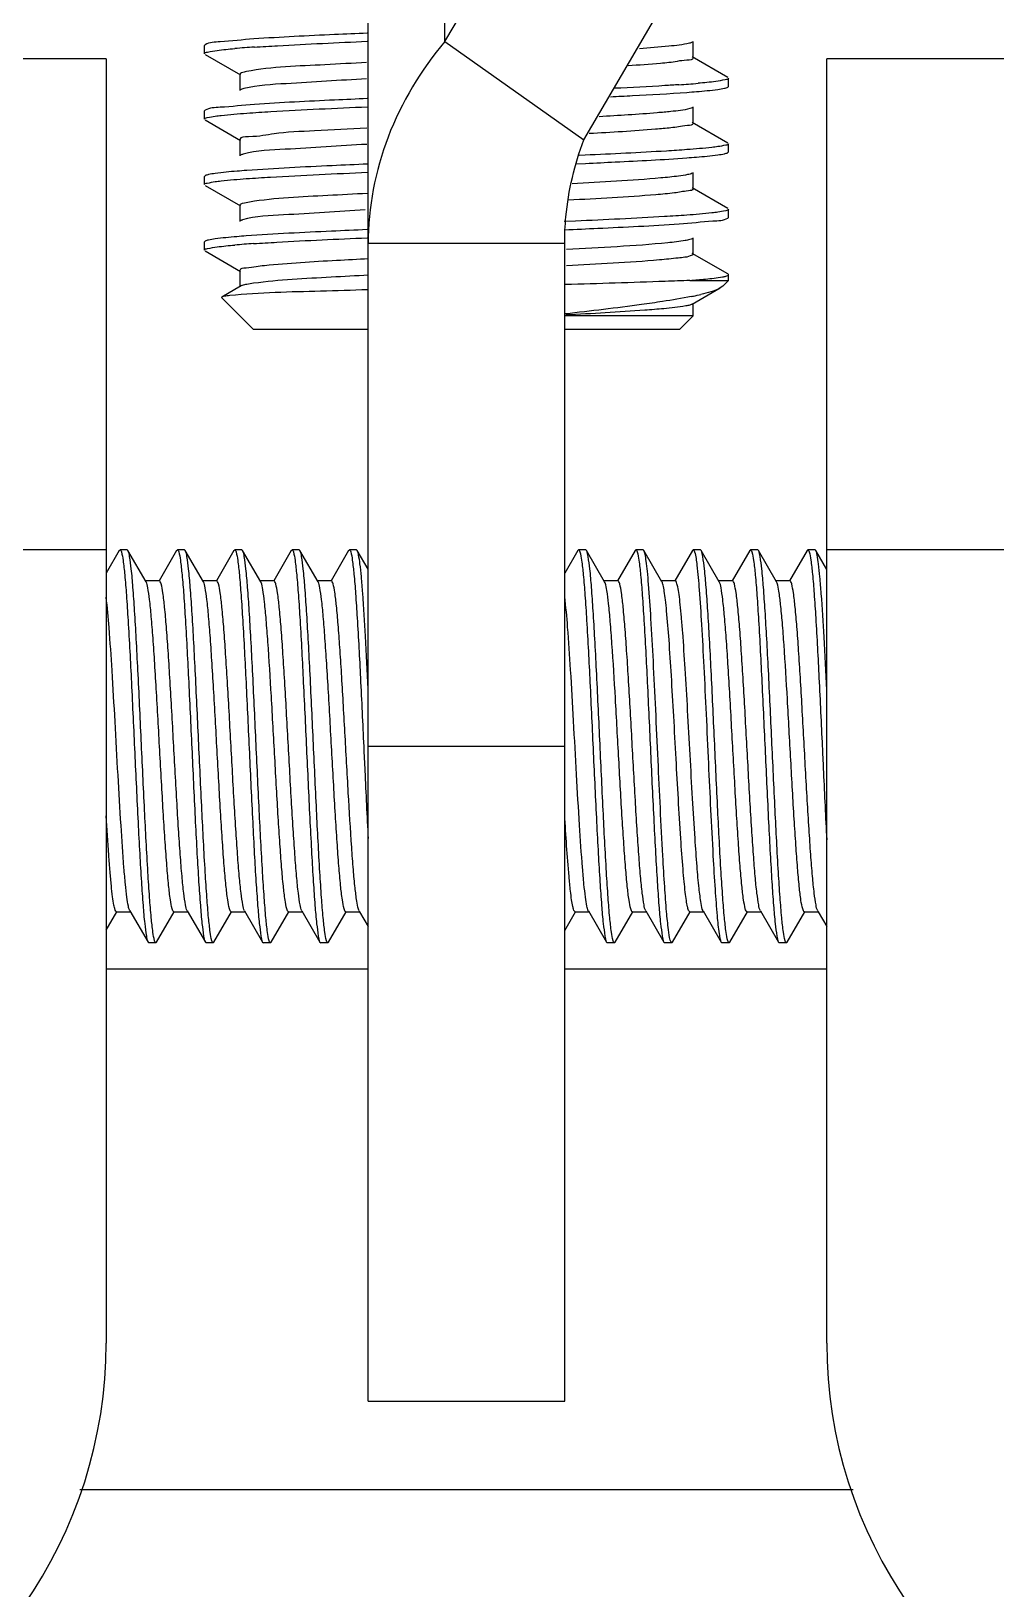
# Model space of a CAD drawing. Extents: x 27938 to 1507990, y 110129 to 923079.
# Drawn here: x 661782 to 662124, y 378758 to 379311 of the extents above; entities that cross this region are included whole.
import ezdxf

# ---------------------------------------------------------------- set-up
doc = ezdxf.new("R2010")
doc.units = 0
doc.header["$LTSCALE"] = 1000
doc.header["$MEASUREMENT"] = 0

msp = doc.modelspace()

# ---------------------------------------------------------------- linework, layer by layer
at = {"linetype": 'Continuous'}
for p, q in [((661928.57, 379306.85), (662099.67, 379598.94)), ((661977.85, 379272), (662148.95, 379564.09)), ((661928.57, 379306.85), (661928.57, 379477.95)), ((661901.35, 378824.47), (661901.35, 379431.49)), ((661843.51, 379305.68), (661843.29, 379305.43)), ((661843.29, 379302.52), (661843.29, 379305.43)), ((661843.29, 379302.52), (661843.29, 379305.43)), ((661928.57, 379306.85), (661977.85, 379272)), ((662016.57, 379301.07), (662016.57, 379306.88)), ((661808.44, 379300.73), (661738.75, 379300.73)), ((661808.44, 379300.73), (661808.44, 378845.04)), ((661843.51, 379302.27), (661856.12, 379294.97)), ((662028.93, 379294.07), (662016.32, 379301.37)), ((662063.99, 378845.04), (662063.99, 379300.73)), ((662133.69, 379300.73), (662063.99, 379300.73)), ((661855.87, 379295.26), (661855.87, 379289.46)), ((662029.15, 379290.91), (662029.15, 379293.81)), ((662029.15, 379290.91), (662029.15, 379293.81)), ((662028.93, 379290.65), (662029.15, 379290.91)), ((661843.51, 379282.45), (661843.29, 379282.2)), ((661843.29, 379279.29), (661843.29, 379282.2)), ((661843.29, 379279.29), (661843.29, 379282.2)), ((662016.57, 379277.84), (662016.57, 379283.65)), ((661843.51, 379279.04), (661856.12, 379271.74)), ((662028.93, 379270.83), (662016.32, 379278.13)), ((661855.87, 379272.03), (661855.87, 379266.22)), ((662029.15, 379267.68), (662029.15, 379270.58)), ((662029.15, 379267.68), (662029.15, 379270.58)), ((661978.32, 379266.51), (661976.19, 379266.42)), ((662028.93, 379267.42), (662029.15, 379267.68)), ((661843.51, 379259.22), (661843.29, 379258.96)), ((661843.29, 379256.06), (661843.29, 379258.96)), ((661843.29, 379256.06), (661843.29, 379258.96)), ((661974.87, 379263.45), (661978.47, 379263.61)), ((662016.57, 379254.61), (662016.57, 379260.42)), ((661843.51, 379255.81), (661856.12, 379248.51)), ((662028.93, 379247.6), (662016.32, 379254.9)), ((661855.87, 379248.8), (661855.87, 379242.99)), ((662029.15, 379244.44), (662029.15, 379247.35)), ((662029.15, 379244.44), (662029.15, 379247.35)), ((661974.87, 379243.13), (661970.91, 379242.96)), ((662028.93, 379244.19), (662029.15, 379244.44)), ((662016.57, 379231.38), (662016.57, 379237.18)), ((661843.51, 379235.99), (661843.29, 379235.73)), ((661843.29, 379232.83), (661843.29, 379235.73)), ((661843.29, 379232.83), (661843.29, 379235.73)), ((661843.51, 379232.57), (661856.12, 379225.27)), ((661971.05, 379235.16), (661901.35, 379235.16)), ((661971.05, 378824.47), (661971.05, 379235.16)), ((662028.93, 379224.37), (662016.32, 379231.67)), ((661855.87, 379225.57), (661855.87, 379219.76)), ((661856.12, 379220.05), (661849.43, 379216.18)), ((662015.49, 379222.09), (662029.15, 379222.09)), ((662027.08, 379220.02), (662026.23, 379219.4)), ((662027.08, 379220.02), (662029.15, 379222.09)), ((662029.15, 379224.12), (662028.93, 379224.37)), ((662029.15, 379222.09), (662029.15, 379224.12)), ((661849.43, 379216.18), (661849.37, 379216.01)), ((661860.71, 379204.66), (661849.37, 379216.01)), ((662016.32, 379213.66), (662026.23, 379219.4)), ((662016.57, 379209.51), (662016.57, 379213.95)), ((662016.57, 379209.51), (661971.05, 379209.51)), ((662011.72, 379204.66), (662016.57, 379209.51)), ((661901.35, 379204.66), (661860.71, 379204.66)), ((662011.72, 379204.66), (661971.05, 379204.66)), ((661808.44, 379126.49), (661738.75, 379126.49)), ((661813.11, 379126.26), (661808.44, 379118.2)), ((661813.11, 379126.26), (661813.37, 379126.49)), ((661815.91, 379126.49), (661813.37, 379126.49)), ((661815.91, 379126.49), (661813.37, 379126.49)), ((661813.37, 379126.49), (661813.41, 379126.48)), ((661816.17, 379126.26), (661815.91, 379126.49)), ((661822.59, 379115.19), (661816.17, 379126.26)), ((661833.44, 379126.26), (661827.21, 379115.52)), ((661833.44, 379126.26), (661833.7, 379126.49)), ((661836.24, 379126.49), (661833.7, 379126.49)), ((661836.24, 379126.49), (661833.7, 379126.49)), ((661833.7, 379126.49), (661833.74, 379126.48)), ((661836.5, 379126.26), (661836.24, 379126.49)), ((661842.92, 379115.19), (661836.5, 379126.26)), ((661853.77, 379126.26), (661847.54, 379115.52)), ((661853.77, 379126.26), (661854.03, 379126.49)), ((661856.57, 379126.49), (661854.03, 379126.49)), ((661856.57, 379126.49), (661854.03, 379126.49)), ((661854.03, 379126.49), (661854.07, 379126.48)), ((661856.83, 379126.26), (661856.57, 379126.49)), ((661863.25, 379115.19), (661856.83, 379126.26)), ((661874.1, 379126.26), (661867.87, 379115.52)), ((661874.1, 379126.26), (661874.36, 379126.49)), ((661876.9, 379126.49), (661874.36, 379126.49)), ((661876.9, 379126.49), (661874.36, 379126.49)), ((661874.36, 379126.49), (661874.4, 379126.48)), ((661877.16, 379126.26), (661876.9, 379126.49)), ((661883.58, 379115.19), (661877.16, 379126.26)), ((661894.43, 379126.26), (661888.2, 379115.52)), ((661894.43, 379126.26), (661894.69, 379126.49)), ((661897.23, 379126.49), (661894.69, 379126.49)), ((661897.23, 379126.49), (661894.69, 379126.49)), ((661894.69, 379126.49), (661894.72, 379126.48)), ((661897.49, 379126.26), (661897.23, 379126.49)), ((661901.35, 379119.59), (661897.49, 379126.26)), ((661975.74, 379126.26), (661971.05, 379118.17)), ((661975.74, 379126.26), (661976, 379126.49)), ((661978.54, 379126.49), (661976, 379126.49)), ((661978.54, 379126.49), (661976, 379126.49)), ((661976, 379126.49), (661976.04, 379126.48)), ((661978.8, 379126.26), (661978.54, 379126.49)), ((661985.22, 379115.19), (661978.8, 379126.26)), ((661996.07, 379126.26), (661989.84, 379115.52)), ((661996.07, 379126.26), (661996.33, 379126.49)), ((661998.87, 379126.49), (661996.33, 379126.49)), ((661998.87, 379126.49), (661996.33, 379126.49)), ((661996.33, 379126.49), (661996.36, 379126.48)), ((661999.13, 379126.26), (661998.87, 379126.49)), ((662005.55, 379115.19), (661999.13, 379126.26)), ((662016.39, 379126.26), (662010.17, 379115.52)), ((662016.39, 379126.26), (662016.65, 379126.49)), ((662019.19, 379126.49), (662016.65, 379126.49)), ((662019.19, 379126.49), (662016.65, 379126.49)), ((662016.65, 379126.49), (662016.69, 379126.48)), ((662019.45, 379126.26), (662019.19, 379126.49)), ((662025.87, 379115.19), (662019.45, 379126.26)), ((662036.72, 379126.26), (662030.49, 379115.52)), ((662036.72, 379126.26), (662036.98, 379126.49)), ((662039.52, 379126.49), (662036.98, 379126.49)), ((662039.52, 379126.49), (662036.98, 379126.49)), ((662036.98, 379126.49), (662037.02, 379126.48)), ((662039.78, 379126.26), (662039.52, 379126.49)), ((662046.2, 379115.19), (662039.78, 379126.26)), ((662057.05, 379126.26), (662050.82, 379115.52)), ((662057.05, 379126.26), (662057.31, 379126.49)), ((662059.85, 379126.49), (662057.31, 379126.49)), ((662059.85, 379126.49), (662057.31, 379126.49)), ((662057.31, 379126.49), (662057.35, 379126.48)), ((662060.11, 379126.26), (662059.85, 379126.49)), ((662063.99, 379119.56), (662060.11, 379126.26)), ((662133.69, 379126.49), (662063.99, 379126.49)), ((661827.33, 379115.45), (661822.44, 379115.45)), ((661847.66, 379115.45), (661842.77, 379115.45)), ((661867.99, 379115.45), (661863.1, 379115.45)), ((661863.38, 379114.92), (661863.25, 379115.19)), ((661888.31, 379115.45), (661883.42, 379115.45)), ((661989.95, 379115.45), (661985.06, 379115.45)), ((661985.41, 379114.74), (661985.22, 379115.19)), ((662010.28, 379115.45), (662005.39, 379115.45)), ((662030.61, 379115.45), (662025.72, 379115.45)), ((662050.94, 379115.45), (662046.05, 379115.45)), ((661899.77, 379056.72), (661899.78, 379056.53)), ((661901.35, 379056.79), (661971.05, 379056.79)), ((662062.39, 379056.72), (662062.43, 379055.99)), ((661816.86, 378998.4), (661823.28, 378987.32)), ((661837.19, 378998.4), (661843.61, 378987.32)), ((661857.51, 378998.4), (661863.93, 378987.32)), ((661877.84, 378998.4), (661884.26, 378987.32)), ((661898.17, 378998.4), (661898.32, 378998.13)), ((661979.48, 378998.4), (661985.9, 378987.32)), ((661999.81, 378998.4), (662006.23, 378987.32)), ((662020.14, 378998.4), (662026.56, 378987.32)), ((662040.47, 378998.4), (662046.89, 378987.32)), ((662060.79, 378998.4), (662060.95, 378998.13)), ((661808.44, 378991.52), (661812.24, 378998.06)), ((661812.12, 378998.13), (661817.01, 378998.13)), ((661826.34, 378987.32), (661832.56, 378998.06)), ((661832.45, 378998.13), (661837.34, 378998.13)), ((661846.67, 378987.32), (661852.89, 378998.06)), ((661852.78, 378998.13), (661857.67, 378998.13)), ((661866.99, 378987.32), (661873.22, 378998.06)), ((661873.11, 378998.13), (661878, 378998.13)), ((661887.32, 378987.32), (661893.55, 378998.06)), ((661893.43, 378998.13), (661898.32, 378998.13)), ((661898.32, 378998.13), (661901.35, 378992.91)), ((661971.05, 378991.48), (661974.86, 378998.06)), ((661974.75, 378998.13), (661979.64, 378998.13)), ((661988.96, 378987.32), (661995.19, 378998.06)), ((661995.07, 378998.13), (661999.96, 378998.13)), ((662009.29, 378987.32), (662015.52, 378998.06)), ((662015.4, 378998.13), (662020.29, 378998.13)), ((662029.62, 378987.32), (662035.84, 378998.06)), ((662035.73, 378998.13), (662040.62, 378998.13)), ((662049.95, 378987.32), (662056.17, 378998.06)), ((662056.06, 378998.13), (662060.95, 378998.13)), ((662060.95, 378998.13), (662063.99, 378992.88)), ((661823.28, 378987.32), (661823.54, 378987.1)), ((661826.08, 378987.1), (661823.54, 378987.1)), ((661826.08, 378987.1), (661823.54, 378987.1)), ((661826.08, 378987.1), (661826.04, 378987.1)), ((661826.34, 378987.32), (661826.08, 378987.1)), ((661843.61, 378987.32), (661843.87, 378987.1)), ((661846.41, 378987.1), (661843.87, 378987.1)), ((661846.41, 378987.1), (661843.87, 378987.1)), ((661846.41, 378987.1), (661846.37, 378987.1)), ((661846.67, 378987.32), (661846.41, 378987.1)), ((661863.93, 378987.32), (661864.19, 378987.1)), ((661866.73, 378987.1), (661864.19, 378987.1)), ((661866.73, 378987.1), (661864.19, 378987.1)), ((661866.73, 378987.1), (661866.7, 378987.1)), ((661866.99, 378987.32), (661866.73, 378987.1)), ((661884.26, 378987.32), (661884.52, 378987.1)), ((661887.06, 378987.1), (661884.52, 378987.1)), ((661887.06, 378987.1), (661884.52, 378987.1)), ((661887.06, 378987.1), (661887.02, 378987.1)), ((661887.32, 378987.32), (661887.06, 378987.1)), ((661985.9, 378987.32), (661986.16, 378987.1)), ((661988.7, 378987.1), (661986.16, 378987.1)), ((661988.7, 378987.1), (661986.16, 378987.1)), ((661988.7, 378987.1), (661988.66, 378987.1)), ((661988.96, 378987.32), (661988.7, 378987.1)), ((662006.23, 378987.32), (662006.49, 378987.1)), ((662009.03, 378987.1), (662006.49, 378987.1)), ((662009.03, 378987.1), (662006.49, 378987.1)), ((662009.29, 378987.32), (662009.03, 378987.1)), ((662026.56, 378987.32), (662026.82, 378987.1)), ((662029.36, 378987.1), (662026.82, 378987.1)), ((662029.36, 378987.1), (662026.82, 378987.1)), ((662029.36, 378987.1), (662029.32, 378987.1)), ((662029.62, 378987.32), (662029.36, 378987.1)), ((662046.89, 378987.32), (662047.15, 378987.1)), ((662049.69, 378987.1), (662047.15, 378987.1)), ((662049.69, 378987.1), (662047.15, 378987.1)), ((662049.69, 378987.1), (662049.65, 378987.1)), ((662049.95, 378987.32), (662049.69, 378987.1)), ((661808.44, 378977.8), (661901.35, 378977.8)), ((661971.05, 378977.8), (662063.99, 378977.8)), ((661901.35, 378824.47), (661971.05, 378824.47)), ((661799.09, 378793.11), (662073.34, 378793.11))]:
    msp.add_line(p, q, dxfattribs=at)
for centre, radius, start, end in [((661887.72, 378903.9), 401.84, 93.8141, 94.8058), ((661984.86, 379690.69), 400.09, 273.8288, 274.8033), ((661887.42, 378837.96), 398.06, 93.8424, 94.8038), ((661990.65, 379548.88), 327.74, 274.348, 274.8253), ((661990.25, 379343.76), 129.96, 281.4121, 281.7338), ((661996.37, 379314.72), 100.28, 281.6827, 283.258), ((661645.82, 378845.04), 162.62, 290.3175, 0), ((662226.62, 378845.04), 162.62, 180, 249.6825)]:
    msp.add_arc(centre, radius, start, end, dxfattribs=at)
for points, knots in [([(661901.04, 379309.8), (661897.17, 379309.63), (661883.76, 379309.04), (661870.35, 379308.39), (661860.83, 379307.74)], [0, 0, 0, 0, 0.28888, 1, 1, 1, 1]), ([(661843.29, 379302.52), (661843.29, 379302.95), (661845.51, 379303.22), (661846.63, 379303.53), (661847.76, 379303.68)], [0, 0, 0, 0, 0.271559, 1, 1, 1, 1]), ([(661860.83, 379307.74), (661856.82, 379307.46), (661851.2, 379306.69), (661845.07, 379306.58), (661843.51, 379305.68)], [0, 0, 0, 0, 0.690313, 1, 1, 1, 1]), ([(661860.99, 379304.84), (661863.74, 379305.03), (661877.08, 379305.84), (661890.44, 379306.44), (661901.03, 379306.9)], [0, 0, 0, 0, 0.20666, 1, 1, 1, 1]), ([(661928.57, 379306.85), (661920.13, 379296.76), (661906.36, 379274.13), (661901.35, 379247.96), (661901.35, 379235.16)], [0, 0, 0, 0, 0.506705, 1, 1, 1, 1]), ([(662016.32, 379306.59), (662016.01, 379306.41), (662013.27, 379305.65), (662010.48, 379305.41), (662008.03, 379305.16)], [0, 0, 0, 0, 0.12456, 1, 1, 1, 1]), ([(661900.82, 379299.39), (661895.89, 379299.13), (661881.68, 379298.23), (661867.33, 379297.92), (661858.18, 379296.15)], [0, 0, 0, 0, 0.346423, 1, 1, 1, 1]), ([(662008.03, 379299.35), (662007.03, 379299.25), (662002.2, 379298.8), (661997.36, 379298.45), (661993.53, 379298.2)], [0, 0, 0, 0, 0.208697, 1, 1, 1, 1]), ([(662016.57, 379301.07), (662016.57, 379300.3), (662012.18, 379300.21), (662010.17, 379299.57), (662008.03, 379299.35)], [0, 0, 0, 0, 0.265827, 1, 1, 1, 1]), ([(661858.18, 379296.15), (661857.6, 379296.04), (661856.92, 379295.89), (661855.87, 379295.51), (661855.87, 379295.26)], [0, 0, 0, 0, 0.709574, 1, 1, 1, 1]), ([(661900.82, 379293.58), (661891.31, 379293.09), (661876.85, 379292.02), (661862.18, 379291.36), (661857.29, 379290.15)], [0, 0, 0, 0, 0.653589, 1, 1, 1, 1]), ([(662011.58, 379291.5), (662009.92, 379291.39), (662002.32, 379290.91), (661994.72, 379290.51), (661988.76, 379290.23)], [0, 0, 0, 0, 0.217612, 1, 1, 1, 1]), ([(662029.15, 379293.81), (662029.15, 379293.39), (662026.91, 379293.11), (662025.78, 379292.8), (662024.65, 379292.66)], [0, 0, 0, 0, 0.271489, 1, 1, 1, 1]), ([(661857.29, 379290.15), (661857.05, 379290.09), (661856.65, 379289.99), (661856.27, 379289.84), (661856.12, 379289.75)], [0, 0, 0, 0, 0.589728, 1, 1, 1, 1]), ([(661901.03, 379286.57), (661897.18, 379286.4), (661883.82, 379285.81), (661870.47, 379285.16), (661860.99, 379284.52)], [0, 0, 0, 0, 0.28855, 1, 1, 1, 1]), ([(661987.3, 379287.25), (661989.91, 379287.38), (661998.95, 379287.82), (662007.99, 379288.32), (662014.41, 379288.8)], [0, 0, 0, 0, 0.288481, 1, 1, 1, 1]), ([(662014.41, 379288.8), (662015.54, 379288.88), (662019.21, 379289.17), (662022.87, 379289.5), (662025.39, 379289.85)], [0, 0, 0, 0, 0.307442, 1, 1, 1, 1]), ([(662025.39, 379289.85), (662026.16, 379289.96), (662027.34, 379290.17), (662028.55, 379290.44), (662028.92, 379290.65)], [0, 0, 0, 0, 0.642991, 1, 1, 1, 1]), ([(661843.29, 379279.29), (661843.29, 379279.66), (661845.17, 379279.97), (661846.16, 379280.22), (661847.13, 379280.36)], [0, 0, 0, 0, 0.274156, 1, 1, 1, 1]), ([(661860.99, 379284.52), (661856.94, 379284.24), (661851.27, 379283.46), (661845.09, 379283.36), (661843.51, 379282.45)], [0, 0, 0, 0, 0.690488, 1, 1, 1, 1]), ([(661847.13, 379280.36), (661847.84, 379280.46), (661851.55, 379280.91), (661855.28, 379281.2), (661858.29, 379281.42)], [0, 0, 0, 0, 0.191478, 1, 1, 1, 1]), ([(661858.29, 379281.42), (661861.14, 379281.63), (661875.43, 379282.54), (661889.73, 379283.18), (661901.18, 379283.67)], [0, 0, 0, 0, 0.199878, 1, 1, 1, 1]), ([(662008.74, 379282), (662007.12, 379281.83), (661998.66, 379281.05), (661990.18, 379280.55), (661983.33, 379280.16)], [0, 0, 0, 0, 0.191776, 1, 1, 1, 1]), ([(662016.32, 379283.35), (662016.04, 379283.19), (662013.53, 379282.47), (662010.98, 379282.24), (662008.74, 379282)], [0, 0, 0, 0, 0.12695, 1, 1, 1, 1]), ([(661900.84, 379276.15), (661894.68, 379275.84), (661884.07, 379275.1), (661869.02, 379274.63), (661862.15, 379272.87), (661855.87, 379273.12), (661855.87, 379272.03)], [0, 0, 0, 0, 0.408978, 0.726291, 0.927833, 1, 1, 1, 1]), ([(662008.74, 379276.19), (662006.93, 379276), (661997.28, 379275.13), (661987.6, 379274.58), (661979.75, 379274.15)], [0, 0, 0, 0, 0.188503, 1, 1, 1, 1]), ([(662016.57, 379277.84), (662016.57, 379277.12), (662012.56, 379276.98), (662010.7, 379276.4), (662008.74, 379276.19)], [0, 0, 0, 0, 0.266822, 1, 1, 1, 1]), ([(661900.83, 379270.35), (661891.2, 379269.85), (661876.68, 379268.72), (661861.91, 379268.15), (661857.08, 379266.87)], [0, 0, 0, 0, 0.658464, 1, 1, 1, 1]), ([(661971.05, 379235.16), (661971.05, 379238.33), (661971.63, 379250.86), (661974.56, 379263.24), (661977.85, 379272)], [0, 0, 0, 0, 0.253333, 1, 1, 1, 1]), ([(662025.39, 379269.53), (662024.69, 379269.43), (662021.04, 379268.98), (662017.38, 379268.69), (662014.41, 379268.47)], [0, 0, 0, 0, 0.191345, 1, 1, 1, 1]), ([(662029.15, 379270.58), (662029.15, 379270.22), (662027.31, 379269.91), (662026.33, 379269.66), (662025.39, 379269.53)], [0, 0, 0, 0, 0.274511, 1, 1, 1, 1]), ([(661857.08, 379266.87), (661856.89, 379266.82), (661856.56, 379266.72), (661856.25, 379266.59), (661856.12, 379266.52)], [0, 0, 0, 0, 0.581089, 1, 1, 1, 1]), ([(662014.41, 379268.47), (662011.98, 379268.29), (661999.95, 379267.5), (661987.92, 379266.94), (661978.32, 379266.51)], [0, 0, 0, 0, 0.202741, 1, 1, 1, 1]), ([(661978.47, 379263.61), (661981.97, 379263.77), (661993.95, 379264.33), (662005.93, 379264.94), (662014.39, 379265.56)], [0, 0, 0, 0, 0.292638, 1, 1, 1, 1]), ([(662014.39, 379265.56), (662015.52, 379265.65), (662019.19, 379265.94), (662022.86, 379266.26), (662025.38, 379266.62)], [0, 0, 0, 0, 0.307508, 1, 1, 1, 1]), ([(662025.38, 379266.62), (662026.16, 379266.73), (662027.34, 379266.94), (662028.55, 379267.21), (662028.92, 379267.42)], [0, 0, 0, 0, 0.64302, 1, 1, 1, 1]), ([(661847.13, 379260.03), (661846.34, 379259.92), (661845.13, 379259.71), (661843.89, 379259.44), (661843.51, 379259.22)], [0, 0, 0, 0, 0.643846, 1, 1, 1, 1]), ([(661847.09, 379257.12), (661847.79, 379257.22), (661851.47, 379257.67), (661855.17, 379257.96), (661858.15, 379258.18)], [0, 0, 0, 0, 0.191445, 1, 1, 1, 1]), ([(661858.29, 379261.09), (661857.14, 379261.01), (661853.42, 379260.72), (661849.69, 379260.39), (661847.13, 379260.03)], [0, 0, 0, 0, 0.307315, 1, 1, 1, 1]), ([(661858.15, 379258.18), (661861.01, 379258.39), (661875.34, 379259.31), (661889.69, 379259.95), (661901.17, 379260.44)], [0, 0, 0, 0, 0.199508, 1, 1, 1, 1]), ([(661901.18, 379263.34), (661896.97, 379263.16), (661882.67, 379262.52), (661868.36, 379261.83), (661858.29, 379261.09)], [0, 0, 0, 0, 0.294353, 1, 1, 1, 1]), ([(662011.46, 379259.09), (662009.35, 379258.81), (661996.78, 379257.59), (661984.16, 379256.95), (661973.67, 379256.4)], [0, 0, 0, 0, 0.168361, 1, 1, 1, 1]), ([(662016.32, 379260.12), (662015.81, 379259.83), (662014.14, 379259.5), (662012.53, 379259.23), (662011.46, 379259.09)], [0, 0, 0, 0, 0.350876, 1, 1, 1, 1]), ([(661843.29, 379256.06), (661843.29, 379256.43), (661845.16, 379256.73), (661846.14, 379256.99), (661847.09, 379257.12)], [0, 0, 0, 0, 0.274335, 1, 1, 1, 1]), ([(661901.07, 379252.93), (661896.39, 379252.7), (661882.46, 379251.87), (661868.46, 379251.34), (661859.3, 379249.89)], [0, 0, 0, 0, 0.335812, 1, 1, 1, 1]), ([(662010.03, 379253.11), (662007.83, 379252.85), (661995.29, 379251.71), (661982.72, 379251.06), (661972.37, 379250.53)], [0, 0, 0, 0, 0.176564, 1, 1, 1, 1]), ([(662016.57, 379254.61), (662016.58, 379254), (662013.26, 379253.76), (662011.67, 379253.3), (662010.03, 379253.11)], [0, 0, 0, 0, 0.268738, 1, 1, 1, 1]), ([(661859.3, 379249.89), (661858.44, 379249.75), (661857.52, 379249.52), (661855.86, 379249.14), (661855.87, 379248.8)], [0, 0, 0, 0, 0.720112, 1, 1, 1, 1]), ([(661900.3, 379247.09), (661890.65, 379246.59), (661876.26, 379245.38), (661861.52, 379244.96), (661856.84, 379243.57)], [0, 0, 0, 0, 0.664513, 1, 1, 1, 1]), ([(662029.15, 379247.35), (662029.15, 379246.99), (662027.3, 379246.68), (662026.33, 379246.43), (662025.38, 379246.29)], [0, 0, 0, 0, 0.27452, 1, 1, 1, 1]), ([(661856.84, 379243.57), (661856.7, 379243.53), (661856.46, 379243.45), (661856.22, 379243.34), (661856.12, 379243.29)], [0, 0, 0, 0, 0.569413, 1, 1, 1, 1]), ([(661971.09, 379240.06), (661975, 379240.23), (661988.54, 379240.83), (662002.07, 379241.49), (662011.69, 379242.14)], [0, 0, 0, 0, 0.2891, 1, 1, 1, 1]), ([(662014.39, 379245.24), (662011.75, 379245.04), (661998.58, 379244.19), (661985.4, 379243.59), (661974.87, 379243.13)], [0, 0, 0, 0, 0.201017, 1, 1, 1, 1]), ([(662011.69, 379242.14), (662015.68, 379242.41), (662021.27, 379243.19), (662027.37, 379243.3), (662028.92, 379244.19)], [0, 0, 0, 0, 0.690204, 1, 1, 1, 1]), ([(662025.38, 379246.29), (662024.69, 379246.19), (662021.03, 379245.75), (662017.36, 379245.45), (662014.39, 379245.24)], [0, 0, 0, 0, 0.191315, 1, 1, 1, 1]), ([(661847.09, 379236.79), (661846.31, 379236.68), (661845.11, 379236.48), (661843.89, 379236.2), (661843.51, 379235.99)], [0, 0, 0, 0, 0.643454, 1, 1, 1, 1]), ([(661858.15, 379237.85), (661857.02, 379237.77), (661853.32, 379237.48), (661849.63, 379237.15), (661847.09, 379236.79)], [0, 0, 0, 0, 0.307366, 1, 1, 1, 1]), ([(661900.97, 379240.1), (661896.77, 379239.92), (661882.49, 379239.28), (661868.21, 379238.59), (661858.15, 379237.85)], [0, 0, 0, 0, 0.294609, 1, 1, 1, 1]), ([(661860.74, 379235.13), (661863.5, 379235.32), (661876.9, 379236.14), (661890.31, 379236.74), (661900.96, 379237.2)], [0, 0, 0, 0, 0.206107, 1, 1, 1, 1]), ([(662013.79, 379236.21), (662011.74, 379235.85), (661997.73, 379234.34), (661983.66, 379233.68), (661971.67, 379233.07)], [0, 0, 0, 0, 0.147214, 1, 1, 1, 1]), ([(662016.31, 379236.89), (662016.03, 379236.73), (662015.18, 379236.48), (662014.32, 379236.3), (662013.79, 379236.21)], [0, 0, 0, 0, 0.376557, 1, 1, 1, 1]), ([(661843.29, 379232.83), (661843.29, 379233.25), (661845.51, 379233.53), (661846.63, 379233.83), (661847.75, 379233.98)], [0, 0, 0, 0, 0.271614, 1, 1, 1, 1]), ([(662016.57, 379231.38), (662016.57, 379231.22), (662014.6, 379230.13), (662012.95, 379230.24), (662011.28, 379230.03)], [0, 0, 0, 0, 0.08596, 1, 1, 1, 1]), ([(661864.61, 379227.31), (661862.42, 379227.09), (661860.37, 379226.43), (661855.86, 379226.36), (661855.87, 379225.57)], [0, 0, 0, 0, 0.734394, 1, 1, 1, 1]), ([(661901.46, 379229.72), (661897.69, 379229.53), (661885.4, 379228.86), (661873.1, 379228.17), (661864.61, 379227.31)], [0, 0, 0, 0, 0.306539, 1, 1, 1, 1]), ([(662011.28, 379230.03), (662009.07, 379229.74), (661995.91, 379228.48), (661982.7, 379227.82), (661971.72, 379227.26)], [0, 0, 0, 0, 0.168449, 1, 1, 1, 1]), ([(661856.68, 379220.29), (661856.58, 379220.25), (661856.38, 379220.19), (661856.2, 379220.1), (661856.12, 379220.05)], [0, 0, 0, 0, 0.559909, 1, 1, 1, 1]), ([(661860.72, 379221.05), (661859.9, 379220.94), (661858.55, 379220.74), (661857.21, 379220.46), (661856.68, 379220.29)], [0, 0, 0, 0, 0.599115, 1, 1, 1, 1]), ([(661901.53, 379223.92), (661897.09, 379223.69), (661883.48, 379222.92), (661869.83, 379222.28), (661860.72, 379221.05)], [0, 0, 0, 0, 0.325706, 1, 1, 1, 1]), ([(662015.49, 379222.09), (662012.57, 379221.95), (661997.83, 379221.35), (661983.09, 379220.94), (661971.28, 379220.61)], [0, 0, 0, 0, 0.198632, 1, 1, 1, 1]), ([(662018.21, 379222.31), (662019.15, 379222.38), (662022.1, 379222.66), (662025.05, 379222.95), (662027.03, 379223.33)], [0, 0, 0, 0, 0.318168, 1, 1, 1, 1]), ([(662027.03, 379223.33), (662027.43, 379223.4), (662028.08, 379223.54), (662028.72, 379223.74), (662028.94, 379223.87)], [0, 0, 0, 0, 0.619944, 1, 1, 1, 1]), ([(662028.94, 379223.87), (662028.99, 379223.9), (662029.09, 379223.96), (662029.15, 379224.07), (662029.15, 379224.12)], [0, 0, 0, 0, 0.597477, 1, 1, 1, 1]), ([(661852.27, 379216.68), (661851.63, 379216.62), (661850.7, 379216.48), (661849.71, 379216.34), (661849.43, 379216.18)], [0, 0, 0, 0, 0.666426, 1, 1, 1, 1]), ([(661901.23, 379218.75), (661895.64, 379218.59), (661879.32, 379218.02), (661862.96, 379217.8), (661852.27, 379216.68)], [0, 0, 0, 0, 0.34233, 1, 1, 1, 1]), ([(662005.77, 379214.6), (662003.3, 379214.22), (661991.82, 379212.57), (661980.31, 379211.22), (661971.27, 379210.19)], [0, 0, 0, 0, 0.215985, 1, 1, 1, 1]), ([(662006.22, 379212.05), (662003.98, 379211.84), (661992.39, 379210.92), (661980.79, 379210.3), (661971.43, 379209.82)], [0, 0, 0, 0, 0.193571, 1, 1, 1, 1]), ([(662015.42, 379213.33), (662014.94, 379213.19), (662011.9, 379212.59), (662008.81, 379212.3), (662006.22, 379212.05)], [0, 0, 0, 0, 0.160547, 1, 1, 1, 1]), ([(662016.32, 379213.66), (662016.2, 379213.59), (662015.9, 379213.47), (662015.6, 379213.37), (662015.42, 379213.33)], [0, 0, 0, 0, 0.420841, 1, 1, 1, 1]), ([(661813.41, 379126.48), (661813.45, 379126.47), (661813.7, 379126.29), (661813.77, 379125.98), (661813.85, 379125.75)], [0, 0, 0, 0, 0.146246, 1, 1, 1, 1]), ([(661813.85, 379125.75), (661814.15, 379124.78), (661814.55, 379122.05), (661815.12, 379116.95), (661815.67, 379109.84), (661816.5, 379097.14), (661817.45, 379078.49), (661818.56, 379054.6), (661819.5, 379034.32), (661820.3, 379019.05), (661820.87, 379009.22), (661821.45, 379000.97), (661821.97, 378994.54), (661822.58, 378990.24), (661822.9, 378987.97), (661823.28, 378987.32)], [0, 0, 0, 0, 0.021868, 0.059293, 0.111148, 0.175758, 0.334416, 0.514504, 0.692433, 0.773207, 0.844889, 0.905123, 0.951944, 0.983855, 1, 1, 1, 1]), ([(661825.61, 378987.84), (661825.3, 378988.81), (661824.9, 378991.54), (661824.33, 378996.65), (661823.78, 379003.75), (661822.95, 379016.46), (661822, 379035.1), (661820.89, 379058.99), (661819.95, 379079.27), (661819.15, 379094.54), (661818.59, 379104.37), (661818, 379112.61), (661817.49, 379119.05), (661816.87, 379123.34), (661816.55, 379125.62), (661816.17, 379126.26)], [0, 0, 0, 0, 0.021893, 0.059337, 0.111209, 0.175831, 0.334488, 0.514558, 0.692467, 0.773229, 0.8449, 0.905129, 0.951948, 0.983856, 1, 1, 1, 1]), ([(661833.74, 379126.48), (661833.78, 379126.47), (661834.02, 379126.29), (661834.09, 379126), (661834.17, 379125.77)], [0, 0, 0, 0, 0.147522, 1, 1, 1, 1]), ([(661834.17, 379125.77), (661834.48, 379124.82), (661834.87, 379122.1), (661835.45, 379117.02), (661836, 379109.92), (661836.82, 379097.23), (661837.77, 379078.58), (661838.88, 379054.68), (661839.82, 379034.38), (661840.62, 379019.09), (661841.19, 379009.25), (661841.78, 379000.99), (661842.29, 378994.55), (661842.91, 378990.24), (661843.23, 378987.97), (661843.61, 378987.32)], [0, 0, 0, 0, 0.02168, 0.058952, 0.110694, 0.175227, 0.333837, 0.514005, 0.692077, 0.772934, 0.8447, 0.905011, 0.95189, 0.983838, 1, 1, 1, 1]), ([(661845.93, 378987.84), (661845.63, 378988.8), (661845.23, 378991.53), (661844.66, 378996.64), (661844.11, 379003.74), (661843.28, 379016.45), (661842.33, 379035.09), (661841.22, 379058.98), (661840.28, 379079.27), (661839.48, 379094.54), (661838.91, 379104.37), (661838.33, 379112.61), (661837.81, 379119.05), (661837.2, 379123.34), (661836.88, 379125.62), (661836.5, 379126.26)], [0, 0, 0, 0, 0.021869, 0.059298, 0.111159, 0.175773, 0.334425, 0.514513, 0.692436, 0.773203, 0.844885, 0.905123, 0.951945, 0.983855, 1, 1, 1, 1]), ([(661854.07, 379126.48), (661854.11, 379126.47), (661854.35, 379126.29), (661854.43, 379125.98), (661854.5, 379125.74)], [0, 0, 0, 0, 0.146192, 1, 1, 1, 1]), ([(661854.5, 379125.74), (661854.81, 379124.78), (661855.21, 379122.05), (661855.78, 379116.94), (661856.33, 379109.84), (661857.15, 379097.13), (661858.11, 379078.48), (661859.21, 379054.6), (661860.16, 379034.31), (661860.95, 379019.05), (661861.52, 379009.22), (661862.11, 379000.97), (661862.62, 378994.54), (661863.24, 378990.24), (661863.56, 378987.97), (661863.93, 378987.32)], [0, 0, 0, 0, 0.021875, 0.059308, 0.111172, 0.175789, 0.334441, 0.514524, 0.692444, 0.773209, 0.844888, 0.905124, 0.951946, 0.983855, 1, 1, 1, 1]), ([(661866.27, 378987.81), (661865.96, 378988.77), (661865.56, 378991.49), (661864.99, 378996.57), (661864.44, 379003.67), (661863.62, 379016.36), (661862.66, 379035.01), (661861.55, 379058.91), (661860.61, 379079.21), (661859.81, 379094.5), (661859.24, 379104.34), (661858.66, 379112.59), (661858.14, 379119.04), (661857.53, 379123.34), (661857.2, 379125.61), (661856.83, 379126.26)], [0, 0, 0, 0, 0.021696, 0.058981, 0.110733, 0.175273, 0.333889, 0.51405, 0.692109, 0.772959, 0.844718, 0.905021, 0.951895, 0.98384, 1, 1, 1, 1]), ([(661874.4, 379126.48), (661874.44, 379126.47), (661874.68, 379126.29), (661874.76, 379125.98), (661874.83, 379125.74)], [0, 0, 0, 0, 0.146067, 1, 1, 1, 1]), ([(661874.83, 379125.74), (661875.14, 379124.78), (661875.54, 379122.04), (661876.11, 379116.94), (661876.66, 379109.83), (661877.48, 379097.12), (661878.43, 379078.48), (661879.54, 379054.59), (661880.48, 379034.31), (661881.28, 379019.04), (661881.85, 379009.21), (661882.43, 379000.97), (661882.95, 378994.53), (661883.57, 378990.24), (661883.89, 378987.97), (661884.26, 378987.32)], [0, 0, 0, 0, 0.021894, 0.059339, 0.111212, 0.175833, 0.334492, 0.514561, 0.69247, 0.773231, 0.844902, 0.905131, 0.951948, 0.983856, 1, 1, 1, 1]), ([(661886.59, 378987.84), (661886.28, 378988.8), (661885.88, 378991.53), (661885.31, 378996.64), (661884.76, 379003.74), (661883.94, 379016.45), (661882.99, 379035.09), (661881.88, 379058.98), (661880.94, 379079.27), (661880.14, 379094.54), (661879.57, 379104.37), (661878.99, 379112.61), (661878.47, 379119.05), (661877.85, 379123.34), (661877.53, 379125.62), (661877.16, 379126.26)], [0, 0, 0, 0, 0.021872, 0.059299, 0.111157, 0.175768, 0.334426, 0.51451, 0.692437, 0.773209, 0.84489, 0.905124, 0.951944, 0.983855, 1, 1, 1, 1]), ([(661894.72, 379126.48), (661894.77, 379126.47), (661895.01, 379126.29), (661895.08, 379125.99), (661895.16, 379125.75)], [0, 0, 0, 0, 0.14652, 1, 1, 1, 1]), ([(661895.16, 379125.75), (661895.46, 379124.82), (661895.85, 379122.18), (661896.41, 379117.25), (661896.94, 379110.4), (661897.75, 379098.13), (661898.69, 379080.04), (661899.39, 379064.83), (661899.77, 379056.72)], [0, 0, 0, 0, 0.0425, 0.114919, 0.215181, 0.340186, 0.648075, 1, 1, 1, 1]), ([(661901.35, 379077.12), (661901.05, 379083.36), (661900.47, 379094.69), (661899.68, 379107.98), (661898.99, 379116.54), (661898.55, 379121.09), (661898.07, 379124.16), (661897.77, 379125.78), (661897.49, 379126.26)], [0, 0, 0, 0, 0.379707, 0.689476, 0.809337, 0.902177, 0.966048, 1, 1, 1, 1]), ([(661976.04, 379126.48), (661976.08, 379126.47), (661976.32, 379126.29), (661976.39, 379125.99), (661976.47, 379125.76)], [0, 0, 0, 0, 0.146788, 1, 1, 1, 1]), ([(661976.47, 379125.76), (661976.78, 379124.8), (661977.17, 379122.07), (661977.74, 379116.98), (661978.29, 379109.88), (661979.12, 379097.17), (661980.07, 379078.53), (661981.18, 379054.64), (661982.12, 379034.34), (661982.92, 379019.06), (661983.49, 379009.23), (661984.07, 379000.98), (661984.59, 378994.54), (661985.2, 378990.24), (661985.53, 378987.97), (661985.9, 378987.32)], [0, 0, 0, 0, 0.021788, 0.059148, 0.110955, 0.175533, 0.334174, 0.514296, 0.692285, 0.773094, 0.844811, 0.905077, 0.951921, 0.983848, 1, 1, 1, 1]), ([(661988.23, 378987.84), (661987.92, 378988.8), (661987.52, 378991.54), (661986.95, 378996.64), (661986.4, 379003.75), (661985.58, 379016.45), (661984.63, 379035.1), (661983.52, 379058.98), (661982.58, 379079.27), (661981.78, 379094.54), (661981.21, 379104.37), (661980.63, 379112.61), (661980.11, 379119.05), (661979.49, 379123.34), (661979.17, 379125.62), (661978.8, 379126.26)], [0, 0, 0, 0, 0.021877, 0.059311, 0.111175, 0.175792, 0.334445, 0.514524, 0.692444, 0.773209, 0.844887, 0.905122, 0.951945, 0.983855, 1, 1, 1, 1]), ([(661996.36, 379126.48), (661996.41, 379126.47), (661996.64, 379126.29), (661996.72, 379125.99), (661996.79, 379125.75)], [0, 0, 0, 0, 0.146706, 1, 1, 1, 1]), ([(661996.79, 379125.75), (661997.1, 379124.79), (661997.5, 379122.07), (661998.07, 379116.97), (661998.62, 379109.87), (661999.45, 379097.17), (662000.4, 379078.52), (662001.51, 379054.63), (662002.45, 379034.34), (662003.25, 379019.06), (662003.82, 379009.23), (662004.4, 379000.98), (662004.92, 378994.54), (662005.53, 378990.24), (662005.86, 378987.97), (662006.23, 378987.32)], [0, 0, 0, 0, 0.0218, 0.059172, 0.110989, 0.175574, 0.334211, 0.514328, 0.692305, 0.773106, 0.844818, 0.905082, 0.951925, 0.983849, 1, 1, 1, 1]), ([(662005.86, 379017.89), (662005.23, 379029.2), (662004.42, 379046.53), (662003.36, 379069.58), (662002.55, 379086.38), (662001.74, 379101.18), (662001.04, 379111.8), (662000.44, 379118.56), (662000.05, 379122.13), (661999.64, 379124.57), (661999.36, 379125.86), (661999.13, 379126.26)], [0, 0, 0, 0, 0.31261, 0.479025, 0.637331, 0.776893, 0.888349, 0.931124, 0.964281, 0.987309, 1, 1, 1, 1]), ([(662016.69, 379126.48), (662016.73, 379126.47), (662016.97, 379126.29), (662017.05, 379125.99), (662017.12, 379125.75)], [0, 0, 0, 0, 0.14666, 1, 1, 1, 1]), ([(662017.12, 379125.75), (662017.61, 379124.24), (662018.09, 379119.7), (662018.91, 379111.14), (662019.64, 379099.1), (662020.43, 379084.41), (662021.22, 379067.97), (662022.25, 379045.6), (662023.04, 379028.82), (662023.65, 379017.89)], [0, 0, 0, 0, 0.04411, 0.125541, 0.239358, 0.37843, 0.533993, 0.696234, 1, 1, 1, 1]), ([(662028.89, 378987.82), (662028.58, 378988.78), (662028.18, 378991.51), (662027.61, 378996.6), (662027.06, 379003.7), (662026.24, 379016.4), (662025.28, 379035.05), (662024.18, 379058.94), (662023.23, 379079.24), (662022.44, 379094.51), (662021.87, 379104.35), (662021.28, 379112.6), (662020.77, 379119.04), (662020.15, 379123.34), (662019.83, 379125.62), (662019.45, 379126.26)], [0, 0, 0, 0, 0.02177, 0.059115, 0.110912, 0.175482, 0.334119, 0.514249, 0.692251, 0.773068, 0.844793, 0.905066, 0.951916, 0.983846, 1, 1, 1, 1]), ([(662037.02, 379126.48), (662037.06, 379126.47), (662037.3, 379126.29), (662037.38, 379125.98), (662037.45, 379125.74)], [0, 0, 0, 0, 0.146034, 1, 1, 1, 1]), ([(662037.45, 379125.74), (662037.76, 379124.78), (662038.16, 379122.04), (662038.73, 379116.93), (662039.28, 379109.83), (662040.11, 379097.12), (662041.06, 379078.47), (662042.16, 379054.59), (662043.11, 379034.31), (662043.91, 379019.04), (662044.47, 379009.21), (662045.06, 379000.97), (662045.57, 378994.53), (662046.19, 378990.24), (662046.51, 378987.97), (662046.89, 378987.32)], [0, 0, 0, 0, 0.021899, 0.059349, 0.111223, 0.175847, 0.334508, 0.514576, 0.692482, 0.773242, 0.844912, 0.905137, 0.951951, 0.983857, 1, 1, 1, 1]), ([(662049.21, 378987.84), (662048.9, 378988.81), (662048.51, 378991.54), (662047.94, 378996.65), (662047.39, 379003.76), (662046.56, 379016.47), (662045.61, 379035.11), (662044.5, 379059), (662043.56, 379079.28), (662042.76, 379094.54), (662042.19, 379104.37), (662041.61, 379112.61), (662041.09, 379119.05), (662040.48, 379123.34), (662040.16, 379125.62), (662039.78, 379126.26)], [0, 0, 0, 0, 0.02191, 0.059368, 0.111249, 0.175876, 0.33454, 0.514602, 0.692499, 0.773255, 0.84492, 0.905142, 0.951954, 0.983858, 1, 1, 1, 1]), ([(662057.35, 379126.48), (662057.39, 379126.47), (662057.63, 379126.29), (662057.7, 379125.99), (662057.78, 379125.76)], [0, 0, 0, 0, 0.147008, 1, 1, 1, 1]), ([(662057.78, 379125.76), (662058.08, 379124.83), (662058.47, 379122.19), (662059.03, 379117.27), (662059.57, 379110.42), (662060.37, 379098.15), (662061.31, 379080.05), (662062.02, 379064.83), (662062.39, 379056.72)], [0, 0, 0, 0, 0.042374, 0.114709, 0.214932, 0.339935, 0.647912, 1, 1, 1, 1]), ([(662063.99, 379076.72), (662063.69, 379083), (662063.11, 379094.42), (662062.32, 379107.82), (662061.62, 379116.46), (662061.18, 379121.04), (662060.7, 379124.14), (662060.39, 379125.78), (662060.11, 379126.26)], [0, 0, 0, 0, 0.379459, 0.689334, 0.809279, 0.902185, 0.96608, 1, 1, 1, 1]), ([(661832.45, 378998.13), (661832.31, 378998.13), (661832.02, 378998.55), (661831.62, 378999.89), (661831.08, 379003), (661830.52, 379008.01), (661829.92, 379014.85), (661829.33, 379023.17), (661828.73, 379032.71), (661828.12, 379043.13), (661827.32, 379057.65), (661826.53, 379072.03), (661825.71, 379085.77), (661825.11, 379094.75), (661824.5, 379102.34), (661823.95, 379108.33), (661823.33, 379112.39), (661822.96, 379114.55), (661822.59, 379115.19)], [0, 0, 0, 0, 0.003456, 0.010692, 0.037889, 0.081613, 0.140407, 0.212192, 0.2944, 0.384075, 0.47799, 0.664972, 0.751304, 0.828651, 0.894236, 0.945722, 0.981321, 1, 1, 1, 1]), ([(661837.19, 378998.4), (661836.82, 378999.03), (661836.45, 379001.19), (661835.83, 379005.25), (661835.28, 379011.24), (661834.67, 379018.83), (661834.07, 379027.81), (661833.25, 379041.55), (661832.46, 379055.94), (661831.66, 379070.46), (661831.05, 379080.87), (661830.45, 379090.41), (661829.86, 379098.73), (661829.26, 379105.57), (661828.7, 379110.58), (661828.16, 379113.69), (661827.76, 379115.03), (661827.47, 379115.45), (661827.33, 379115.45)], [0, 0, 0, 0, 0.01868, 0.054278, 0.105764, 0.171348, 0.248694, 0.335026, 0.52201, 0.615925, 0.705601, 0.787808, 0.859593, 0.918386, 0.962109, 0.989306, 0.996546, 1, 1, 1, 1]), ([(661852.78, 378998.13), (661852.64, 378998.13), (661852.35, 378998.55), (661851.95, 378999.89), (661851.4, 379003), (661850.85, 379008.01), (661850.25, 379014.85), (661849.66, 379023.17), (661849.06, 379032.71), (661848.45, 379043.13), (661847.65, 379057.65), (661846.86, 379072.03), (661846.03, 379085.77), (661845.44, 379094.75), (661844.83, 379102.34), (661844.28, 379108.33), (661843.66, 379112.39), (661843.29, 379114.55), (661842.92, 379115.19)], [0, 0, 0, 0, 0.003455, 0.010693, 0.037891, 0.081614, 0.140407, 0.212192, 0.2944, 0.384075, 0.47799, 0.664974, 0.751306, 0.828653, 0.894237, 0.945722, 0.98132, 1, 1, 1, 1]), ([(661857.51, 378998.4), (661857.15, 378999.03), (661856.78, 379001.19), (661856.16, 379005.25), (661855.6, 379011.24), (661855, 379018.83), (661854.4, 379027.81), (661853.57, 379041.55), (661852.79, 379055.94), (661851.98, 379070.46), (661851.38, 379080.87), (661850.78, 379090.41), (661850.18, 379098.73), (661849.59, 379105.57), (661849.03, 379110.58), (661848.49, 379113.69), (661848.09, 379115.03), (661847.79, 379115.45), (661847.66, 379115.45)], [0, 0, 0, 0, 0.018679, 0.054277, 0.105763, 0.171348, 0.248695, 0.335027, 0.52201, 0.615925, 0.7056, 0.787807, 0.859593, 0.918386, 0.96211, 0.989308, 0.996544, 1, 1, 1, 1]), ([(661873.11, 378998.13), (661872.97, 378998.13), (661872.68, 378998.53), (661872.28, 378999.85), (661871.75, 379002.88), (661871.2, 379007.77), (661870.61, 379014.44), (661870.03, 379022.58), (661869.43, 379031.92), (661868.84, 379042.15), (661868.04, 379056.47), (661867.09, 379073.77), (661866.11, 379090.07), (661865.26, 379101.18), (661864.7, 379107.38), (661864.11, 379111.78), (661863.7, 379114.13), (661863.38, 379114.92)], [0, 0, 0, 0, 0.003398, 0.010481, 0.037063, 0.079811, 0.137346, 0.207687, 0.288384, 0.376611, 0.469274, 0.654855, 0.819309, 0.886268, 0.939811, 0.978111, 1, 1, 1, 1]), ([(661877.84, 378998.4), (661877.47, 378999.03), (661877.11, 379001.19), (661876.48, 379005.25), (661875.93, 379011.24), (661875.33, 379018.83), (661874.73, 379027.81), (661873.9, 379041.55), (661873.12, 379055.94), (661872.31, 379070.46), (661871.71, 379080.87), (661871.11, 379090.41), (661870.51, 379098.73), (661869.91, 379105.57), (661869.36, 379110.58), (661868.82, 379113.69), (661868.42, 379115.03), (661868.12, 379115.45), (661867.99, 379115.45)], [0, 0, 0, 0, 0.01868, 0.054279, 0.105766, 0.17135, 0.248697, 0.335029, 0.522011, 0.615926, 0.705601, 0.78781, 0.859595, 0.918388, 0.962111, 0.989307, 0.996546, 1, 1, 1, 1]), ([(661893.43, 378998.13), (661893.3, 378998.13), (661893, 378998.55), (661892.6, 378999.89), (661892.06, 379003), (661891.51, 379008.01), (661890.91, 379014.85), (661890.31, 379023.17), (661889.71, 379032.71), (661889.11, 379043.13), (661888.3, 379057.65), (661887.52, 379072.03), (661886.69, 379085.77), (661886.09, 379094.75), (661885.49, 379102.34), (661884.94, 379108.33), (661884.31, 379112.39), (661883.95, 379114.55), (661883.58, 379115.19)], [0, 0, 0, 0, 0.003456, 0.010692, 0.037889, 0.081613, 0.140406, 0.212192, 0.294399, 0.384075, 0.477989, 0.664972, 0.751304, 0.828651, 0.894236, 0.945722, 0.981321, 1, 1, 1, 1]), ([(661897.93, 378998.98), (661897.63, 378999.9), (661897.21, 379002.43), (661896.63, 379007.1), (661896.07, 379013.49), (661895.23, 379024.72), (661894.26, 379040.99), (661893.32, 379058.18), (661892.53, 379072.32), (661891.95, 379082.37), (661891.36, 379091.54), (661890.78, 379099.51), (661890.19, 379106.03), (661889.65, 379110.82), (661889.13, 379113.77), (661888.73, 379115.06), (661888.44, 379115.45), (661888.31, 379115.45)], [0, 0, 0, 0, 0.024737, 0.065402, 0.120735, 0.188882, 0.353983, 0.53832, 0.629884, 0.716845, 0.796224, 0.865309, 0.92175, 0.963653, 0.989702, 0.996649, 1, 1, 1, 1]), ([(661995.07, 378998.13), (661994.94, 378998.13), (661994.65, 378998.53), (661994.26, 378999.82), (661993.73, 379002.81), (661993.18, 379007.64), (661992.6, 379014.23), (661992.02, 379022.26), (661991.42, 379031.51), (661990.83, 379041.63), (661990.04, 379055.84), (661989.1, 379073.08), (661988.13, 379089.36), (661987.28, 379100.55), (661986.72, 379106.86), (661986.14, 379111.42), (661985.72, 379113.87), (661985.41, 379114.74)], [0, 0, 0, 0, 0.00337, 0.010373, 0.036639, 0.078887, 0.135774, 0.205372, 0.28529, 0.372768, 0.464782, 0.64963, 0.814469, 0.882133, 0.936734, 0.976432, 1, 1, 1, 1]), ([(661999.81, 378998.4), (661999.44, 378999.03), (661999.07, 379001.19), (661998.45, 379005.25), (661997.9, 379011.24), (661997.29, 379018.83), (661996.7, 379027.81), (661995.87, 379041.55), (661995.09, 379055.94), (661994.28, 379070.46), (661993.68, 379080.87), (661993.07, 379090.41), (661992.48, 379098.73), (661991.88, 379105.57), (661991.33, 379110.58), (661990.79, 379113.69), (661990.39, 379115.03), (661990.09, 379115.45), (661989.95, 379115.45)], [0, 0, 0, 0, 0.01868, 0.054279, 0.105765, 0.17135, 0.248696, 0.335029, 0.522011, 0.615925, 0.705601, 0.787809, 0.859595, 0.918388, 0.962111, 0.989308, 0.996545, 1, 1, 1, 1]), ([(662012.24, 379024.05), (662011.61, 379033.49), (662010.8, 379047.97), (662009.75, 379067.25), (662008.94, 379081.32), (662008.14, 379093.76), (662007.44, 379102.72), (662006.85, 379108.46), (662006.45, 379111.53), (662006.05, 379113.68), (662005.76, 379114.82), (662005.55, 379115.19)], [0, 0, 0, 0, 0.310342, 0.475677, 0.633257, 0.772654, 0.88467, 0.928035, 0.961992, 0.986043, 1, 1, 1, 1]), ([(662017.28, 379024.05), (662016.97, 379028.78), (662016.37, 379038.69), (662015.52, 379053.85), (662014.68, 379069.23), (662013.84, 379083.7), (662013.11, 379094.71), (662012.51, 379102.28), (662012.08, 379106.79), (662011.67, 379110.34), (662011.23, 379113.07), (662010.9, 379114.5), (662010.51, 379115.45), (662010.28, 379115.45)], [0, 0, 0, 0, 0.154792, 0.324211, 0.496022, 0.657766, 0.797744, 0.856333, 0.905865, 0.945463, 0.974462, 0.992476, 1, 1, 1, 1]), ([(662035.73, 378998.13), (662035.59, 378998.13), (662035.3, 378998.55), (662034.9, 378999.89), (662034.36, 379003), (662033.8, 379008.01), (662033.2, 379014.85), (662032.61, 379023.17), (662032.01, 379032.71), (662031.4, 379043.13), (662030.6, 379057.65), (662029.81, 379072.03), (662028.99, 379085.77), (662028.39, 379094.75), (662027.78, 379102.34), (662027.23, 379108.33), (662026.61, 379112.39), (662026.24, 379114.55), (662025.87, 379115.19)], [0, 0, 0, 0, 0.003456, 0.010693, 0.037891, 0.081614, 0.140408, 0.212193, 0.2944, 0.384075, 0.47799, 0.664973, 0.751306, 0.828653, 0.894237, 0.945723, 0.981321, 1, 1, 1, 1]), ([(662040.47, 378998.4), (662040.1, 378999.03), (662039.73, 379001.19), (662039.11, 379005.25), (662038.56, 379011.24), (662037.95, 379018.83), (662037.35, 379027.81), (662036.53, 379041.55), (662035.74, 379055.94), (662034.94, 379070.46), (662034.33, 379080.87), (662033.73, 379090.41), (662033.14, 379098.73), (662032.54, 379105.57), (662031.98, 379110.58), (662031.44, 379113.69), (662031.04, 379115.03), (662030.75, 379115.45), (662030.61, 379115.45)], [0, 0, 0, 0, 0.018679, 0.054277, 0.105763, 0.171347, 0.248694, 0.335026, 0.52201, 0.615925, 0.7056, 0.787807, 0.859592, 0.918386, 0.962109, 0.989307, 0.996544, 1, 1, 1, 1]), ([(662056.06, 378998.13), (662055.93, 378998.13), (662055.64, 378998.52), (662055.24, 378999.81), (662054.72, 379002.78), (662054.17, 379007.57), (662053.59, 379014.12), (662053.01, 379022.11), (662052.42, 379031.3), (662051.83, 379041.37), (662051.04, 379055.53), (662050.1, 379072.73), (662049.13, 379089.01), (662048.3, 379100.22), (662047.73, 379106.59), (662047.15, 379111.23), (662046.73, 379113.74), (662046.43, 379114.64)], [0, 0, 0, 0, 0.003356, 0.010319, 0.036431, 0.078432, 0.135001, 0.204233, 0.283766, 0.370875, 0.462568, 0.647052, 0.812078, 0.880087, 0.935211, 0.975599, 1, 1, 1, 1]), ([(662060.79, 378998.4), (662060.43, 378999.03), (662060.06, 379001.19), (662059.44, 379005.25), (662058.88, 379011.24), (662058.28, 379018.83), (662057.68, 379027.81), (662056.85, 379041.55), (662056.07, 379055.94), (662055.26, 379070.46), (662054.66, 379080.87), (662054.06, 379090.41), (662053.46, 379098.73), (662052.87, 379105.57), (662052.31, 379110.58), (662051.77, 379113.69), (662051.37, 379115.03), (662051.07, 379115.45), (662050.94, 379115.45)], [0, 0, 0, 0, 0.018679, 0.054278, 0.105765, 0.17135, 0.248696, 0.335028, 0.522011, 0.615925, 0.705601, 0.787809, 0.859594, 0.918388, 0.962111, 0.989308, 0.996544, 1, 1, 1, 1]), ([(661816.86, 378998.4), (661816.56, 378998.9), (661816.22, 379000.56), (661815.71, 379003.69), (661815.22, 379008.25), (661814.48, 379016.71), (661813.62, 379029.64), (661812.62, 379046.93), (661811.62, 379065.26), (661810.63, 379082.7), (661809.65, 379097.43), (661808.9, 379106.13), (661808.44, 379109.73)], [0, 0, 0, 0, 0.015697, 0.044446, 0.085716, 0.138485, 0.272802, 0.433446, 0.603652, 0.765638, 0.902498, 1, 1, 1, 1]), ([(661979.48, 378998.4), (661979.19, 378998.9), (661978.84, 379000.57), (661978.33, 379003.71), (661977.84, 379008.29), (661977.09, 379016.79), (661976.23, 379029.76), (661975.23, 379047.11), (661974.23, 379065.48), (661973.24, 379082.93), (661972.26, 379097.64), (661971.51, 379106.31), (661971.05, 379109.89)], [0, 0, 0, 0, 0.015724, 0.044547, 0.085931, 0.138844, 0.273487, 0.434437, 0.604811, 0.766729, 0.903208, 1, 1, 1, 1]), ([(661899.78, 379056.53), (661899.91, 379053.72), (661900.41, 379042.89), (661900.93, 379032.05), (661901.35, 379024.03)], [0, 0, 0, 0, 0.259611, 1, 1, 1, 1]), ([(662062.43, 379055.99), (662062.56, 379053.19), (662063.06, 379042.41), (662063.57, 379031.63), (662063.99, 379023.66)], [0, 0, 0, 0, 0.259922, 1, 1, 1, 1]), ([(661812.12, 378998.13), (661811.87, 378998.13), (661811.48, 378999.19), (661811.12, 379000.76), (661810.67, 379003.77), (661810.24, 379007.67), (661809.78, 379012.64), (661809.15, 379020.89), (661808.72, 379027.5), (661808.44, 379032.15)], [0, 0, 0, 0, 0.021802, 0.074827, 0.160247, 0.276725, 0.42207, 0.593424, 1, 1, 1, 1]), ([(661973.11, 379005.43), (661972.92, 379007.15), (661972.05, 379016.15), (661971.49, 379025.17), (661971.05, 379032.47)], [0, 0, 0, 0, 0.19131, 1, 1, 1, 1]), ([(662015.4, 378998.13), (662015.2, 378998.13), (662014.84, 378998.88), (662014.55, 379000.09), (662014.15, 379002.32), (662013.78, 379005.26), (662013.39, 379009.01), (662012.84, 379015.34), (662012.47, 379020.44), (662012.24, 379024.05)], [0, 0, 0, 0, 0.022487, 0.074555, 0.158145, 0.272549, 0.416177, 0.587029, 1, 1, 1, 1]), ([(662020.14, 378998.4), (662019.68, 378999.18), (662019.3, 379001.96), (662018.55, 379007.16), (662017.93, 379014.88), (662017.5, 379020.76), (662017.28, 379024.05)], [0, 0, 0, 0, 0.10579, 0.314513, 0.617347, 1, 1, 1, 1]), ([(662008.51, 378988), (662008.16, 378989.21), (662007.72, 378992.6), (662007.08, 378998.92), (662006.46, 379007.66), (662006.07, 379014.25), (662005.86, 379017.89)], [0, 0, 0, 0, 0.125282, 0.339928, 0.635519, 1, 1, 1, 1]), ([(662023.65, 379017.89), (662023.87, 379013.92), (662024.29, 379006.83), (662024.99, 378997.64), (662025.56, 378991.75), (662026.12, 378988.66), (662026.37, 378987.64), (662026.56, 378987.32)], [0, 0, 0, 0, 0.387702, 0.692616, 0.899746, 0.963455, 1, 1, 1, 1]), ([(661974.75, 378998.13), (661974.54, 378998.13), (661974.17, 378998.94), (661973.86, 379000.21), (661973.45, 379002.58), (661973.23, 379004.38), (661973.11, 379005.43)], [0, 0, 0, 0, 0.081724, 0.272801, 0.579947, 1, 1, 1, 1]), ([(661826.04, 378987.1), (661826, 378987.11), (661825.76, 378987.3), (661825.68, 378987.6), (661825.61, 378987.84)], [0, 0, 0, 0, 0.146075, 1, 1, 1, 1]), ([(661846.37, 378987.1), (661846.33, 378987.11), (661846.08, 378987.3), (661846.01, 378987.6), (661845.93, 378987.84)], [0, 0, 0, 0, 0.146237, 1, 1, 1, 1]), ([(661866.7, 378987.1), (661866.66, 378987.11), (661866.42, 378987.29), (661866.34, 378987.59), (661866.27, 378987.81)], [0, 0, 0, 0, 0.147411, 1, 1, 1, 1]), ([(661887.02, 378987.1), (661886.98, 378987.11), (661886.74, 378987.3), (661886.67, 378987.6), (661886.59, 378987.84)], [0, 0, 0, 0, 0.14622, 1, 1, 1, 1]), ([(661988.66, 378987.1), (661988.62, 378987.11), (661988.38, 378987.3), (661988.31, 378987.6), (661988.23, 378987.84)], [0, 0, 0, 0, 0.146175, 1, 1, 1, 1]), ([(662009.03, 378987.1), (662008.98, 378987.1), (662008.65, 378987.3), (662008.59, 378987.7), (662008.51, 378988)], [0, 0, 0, 0, 0.132072, 1, 1, 1, 1]), ([(662029.32, 378987.1), (662029.28, 378987.11), (662029.04, 378987.29), (662028.97, 378987.59), (662028.89, 378987.82)], [0, 0, 0, 0, 0.146912, 1, 1, 1, 1]), ([(662049.65, 378987.1), (662049.61, 378987.11), (662049.36, 378987.3), (662049.29, 378987.6), (662049.21, 378987.84)], [0, 0, 0, 0, 0.145963, 1, 1, 1, 1])]:
    msp.add_open_spline(points, degree=3, knots=knots, dxfattribs=at)
for points in [[(661847.76, 379303.68), (661849.85, 379303.95), (661851.95, 379304.14), (661854.05, 379304.32)], [(662008.03, 379305.16), (662004.55, 379304.8), (662001.06, 379304.53), (661997.57, 379304.28)], [(662024.65, 379292.66), (662022.56, 379292.39), (662020.46, 379292.19), (662018.36, 379292.01)], [(661847.75, 379233.98), (661849.85, 379234.25), (661851.96, 379234.45), (661854.08, 379234.63)], [(662015.96, 379216.37), (662012.58, 379215.69), (662009.18, 379215.12), (662005.77, 379214.6)], [(662026.23, 379219.4), (662024.15, 379218.19), (662021.71, 379217.67), (662019.37, 379217.11)], [(662046.43, 379114.64), (662046.37, 379114.83), (662046.3, 379115.02), (662046.2, 379115.19)], [(661898.17, 378998.4), (661898.06, 378998.58), (661897.99, 378998.78), (661897.93, 378998.98)]]:
    msp.add_open_spline(points, degree=3, dxfattribs=at)

doc.saveas('drawing.dxf')
